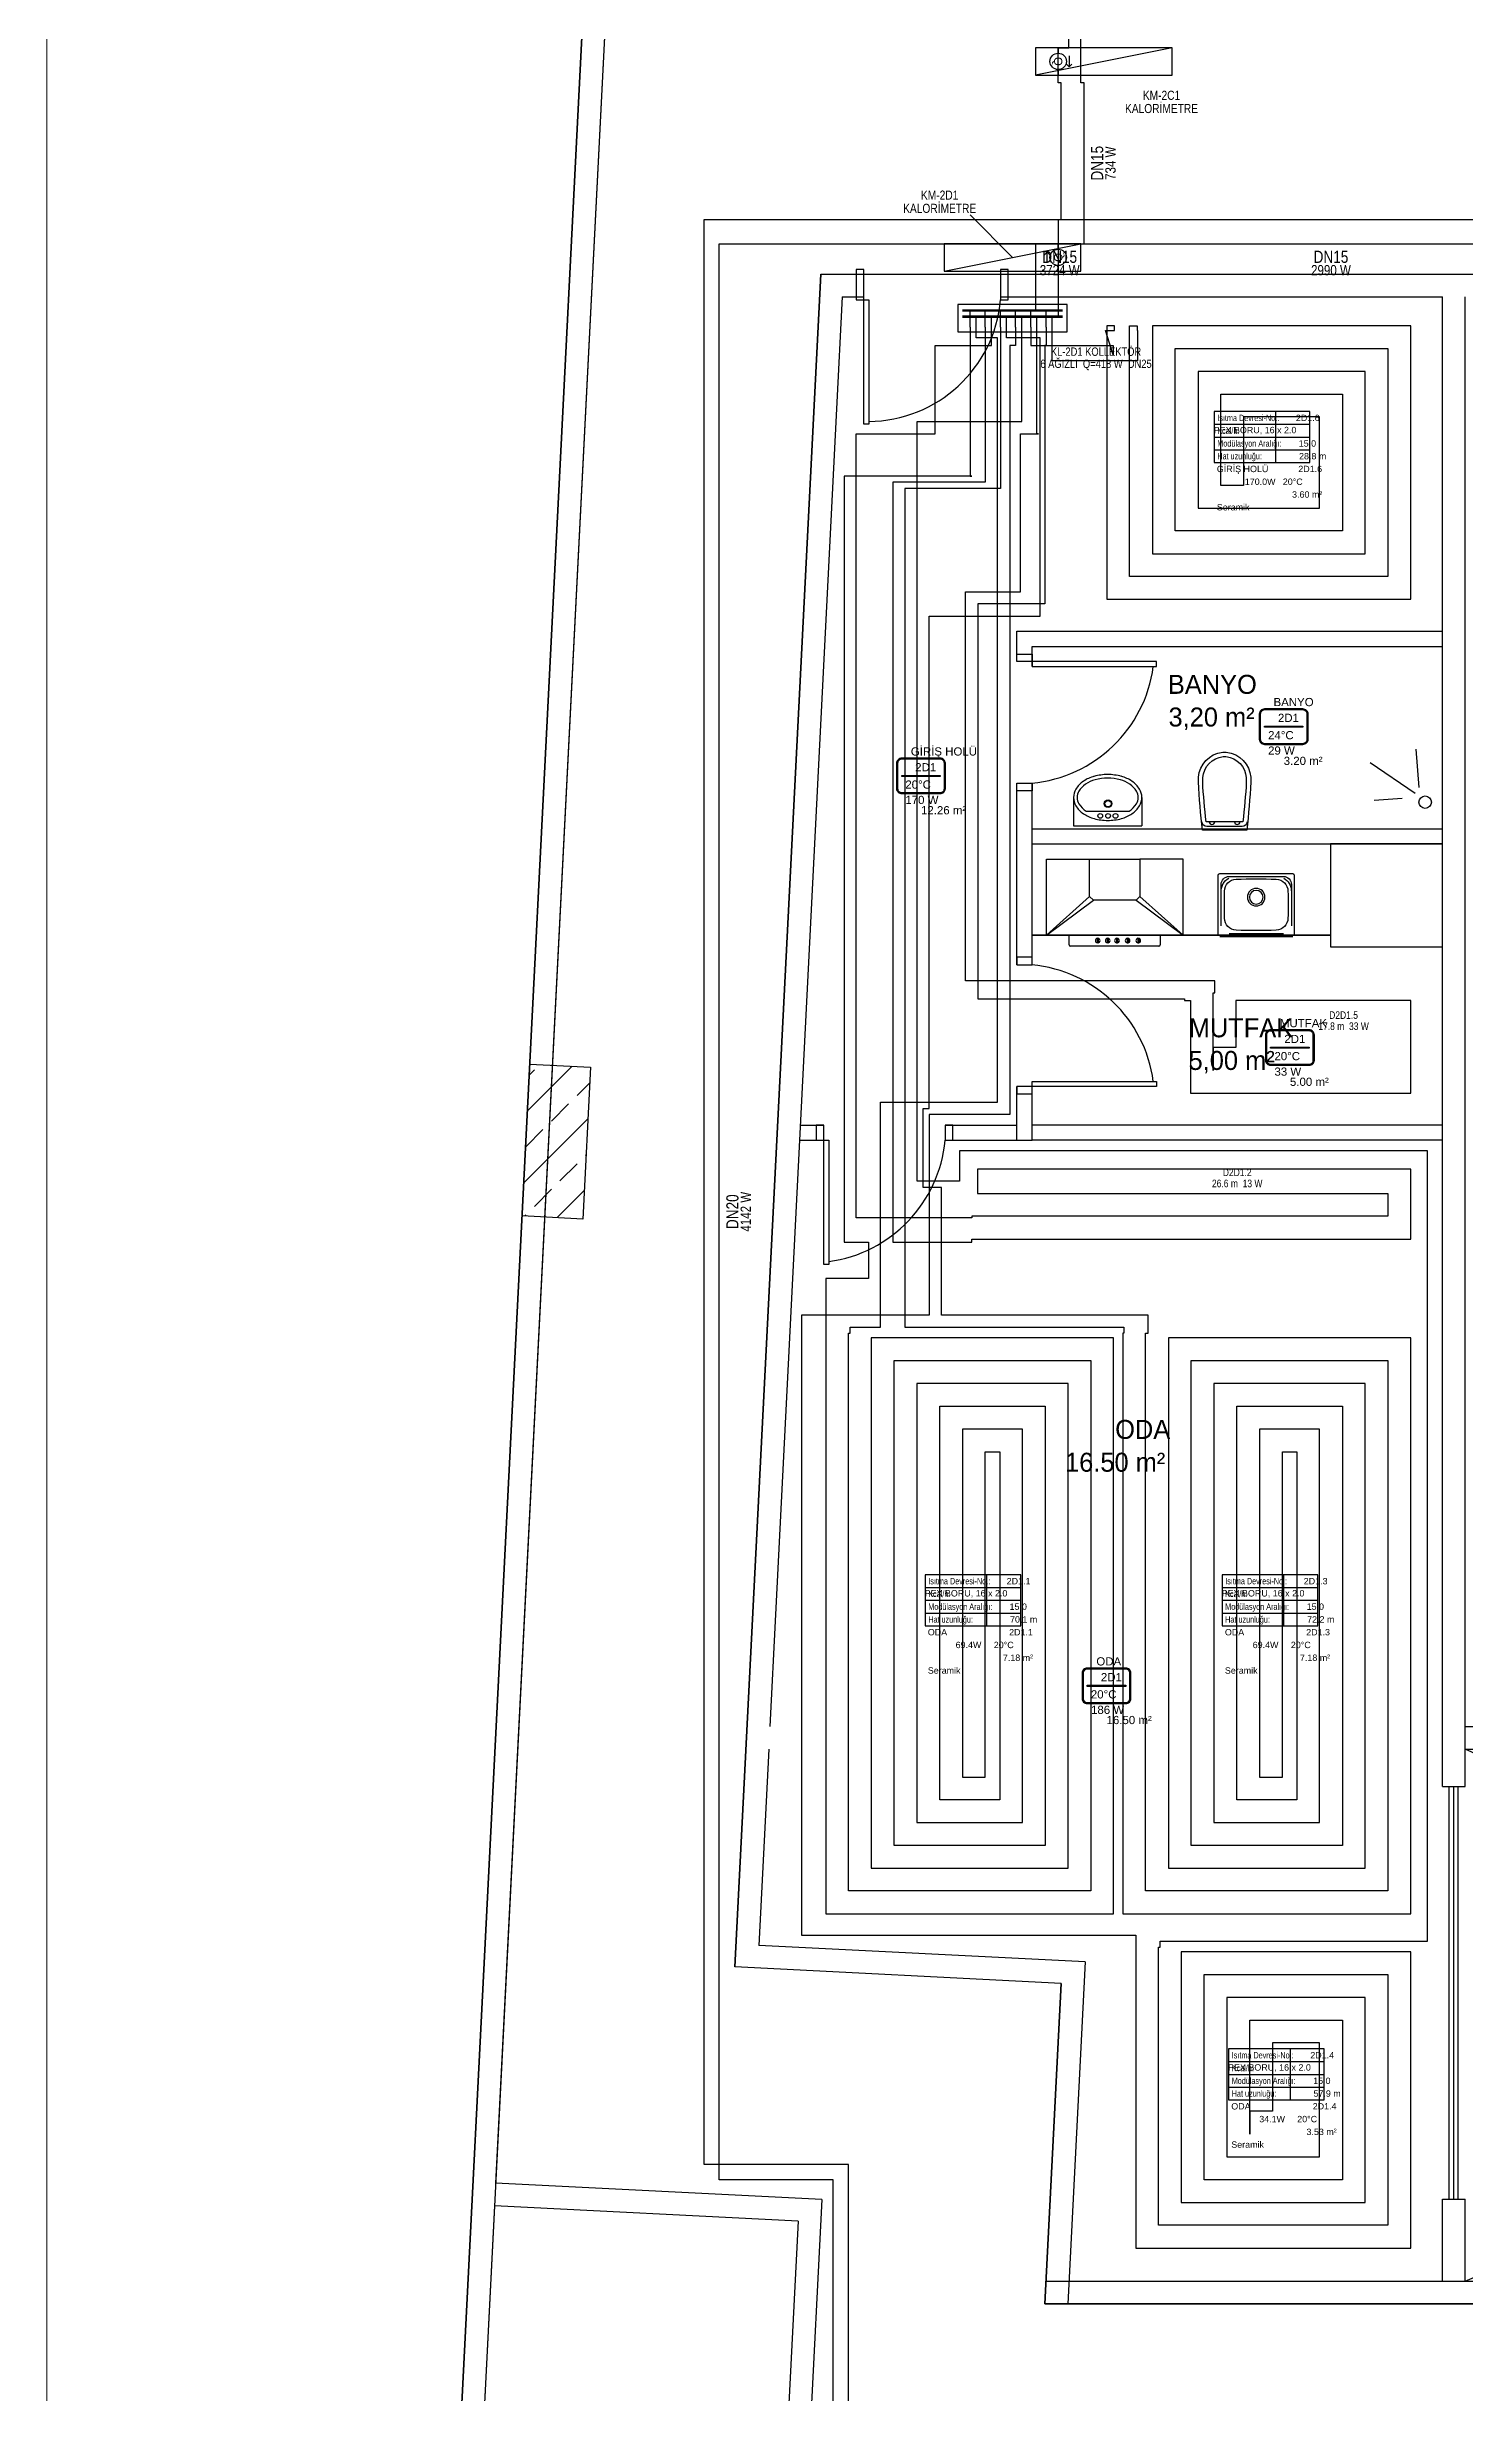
# Model space of a CAD drawing. Header units: centimetres. Extents: x 247996 to 315152, y -468471 to -440326.
# Drawn here: x 286969 to 287902, y -445625 to -444081 of the extents above; entities that cross this region are included whole.
import ezdxf
from ezdxf.enums import TextEntityAlignment as Align

# ---------------------------------------------------------------- set-up
doc = ezdxf.new("R2010")
doc.units = ezdxf.units.CM
doc.linetypes.add('ISITMA DONUS HATTI', pattern=[1.66, 1.57, -0.02, -0.07])
for name, color, linetype, lineweight in [('SCOTT-ANTED', 144, 'Continuous', 0), ('SCOTT-MTY-ISITMA-CAP', 41, 'Continuous', 30), ('SCOTT-MTY-ISITMA-DONUS-BORU', 30, 'ISITMA DONUS HATTI', 30), ('SCOTT-MTY-ISITMA-GIDIS-BORU', 10, 'Continuous', 30)]:
    doc.layers.add(name, color=color, linetype=linetype, lineweight=lineweight)
for name, color, linetype in [('SCOTT-MKDU0', 50, 'Continuous'), ('SCOTT-MTY-ISIKAYBIMAHAL', 2, 'Continuous'), ('SCOTT-MTY-KALORIMETRE', 6, 'Continuous'), ('SCOTT-MTY-KOLLETÖR', 7, 'Continuous'), ('SCOTT-MTY-PEX-BORU', 1, 'Continuous'), ('SCOTT-MTY-RADYATÖR', 2, 'Continuous'), ('SCOTT-MTY-SAYAC', 3, 'Continuous')]:
    doc.layers.add(name, color=color, linetype=linetype)
doc.styles.add('MtXpl_Comic_Sans_MS', font='comic.ttf')
doc.styles.add('MTYCAPLT', font='arial.ttf')
doc.styles.add('ROTAS', font='arial.ttf')

# ---------------------------------------------------------------- blocks, each defined once
blk = doc.blocks.new('T-DOLAP')
blk.add_line((-45, -9), (45, 9))
blk.add_lwpolyline([(-45, -9), (45, -9), (45, 9), (-45, 9)], close=True)
blk = doc.blocks.new('T-KALORIMETRE')
for p, q in [((-10, 0), (-6, 0)), ((6, 0), (10, 0))]:
    blk.add_line(p, q)
blk.add_lwpolyline([(-4, 8), (4, 8), (2, 10), (4, 8), (2, 6)])
blk.add_circle((0, 0), 6)
at = {"style": 'ROTAS'}
blk.add_text('Q', height=6, dxfattribs=at).set_placement((0, 0), align=Align.MIDDLE_CENTER)
blk = doc.blocks.new('MTY-ETIKET')
at = {"layer": 'SCOTT-MTY-RADYATÖR'}
for p, q in [((2.69, 0), (2.69, 8)), ((-7, 6), (8, 6)), ((-7, 4), (8, 4)), ((-7, 2), (8, 2))]:
    blk.add_line(p, q, dxfattribs=at)
blk.add_lwpolyline([(8, 0), (8, 8), (-7, 8), (-7, 0)], close=True, dxfattribs=at)
at = {"layer": 'SCOTT-MTY-RADYATÖR', "style": 'MTYCAPLT', "width": 0.65}
for s, p in [('Isıtma Devresi-No.:', (-6.5, 7)), ('Kcal/h:', (-6.5, 5)), ('Modülasyon Aralığı:', (-6.5, 3)), ('Hat uzunluğu:', (-6.5, 1))]:
    blk.add_text(s, height=1, rotation=360, dxfattribs=at).set_placement(p, align=Align.MIDDLE_LEFT)
for tag, p in [('NO1_001', (5.8, 6.5)), ('AR_001', (6.25, 2.5)), ('UZ_001', (6.31, 0.51))]:
    blk.add_attdef(tag, p, '', height=1, rotation=360, dxfattribs=at)
at = {"layer": 'SCOTT-MTY-RADYATÖR', "color": 2, "style": 'MTYCAPLT', "width": 0.65}
for tag, p in [('BORU_001', (-7.07, 4.59)), ('YER_001', (2.9, 4.5))]:
    blk.add_attdef(tag, p, '', height=1, dxfattribs=at)
blk = doc.blocks.new('MTY-RADYATOR MAHAL')
at = {"layer": 'SCOTT-MTY-ISIKAYBIMAHAL', "color": 2}
for points in [[(-35.7, 18.4), (-35.7, -18.4, 0.414214), (-28.2, -25.9), (28.2, -25.9, 0.414214), (35.7, -18.4), (35.7, 18.4, 0.414214), (28.2, 25.9), (-28.2, 25.9, 0.414214)], [(-34.2, 18.4), (-34.2, -18.4, 0.414214), (-28.2, -24.4), (28.2, -24.4, 0.414214), (34.2, -18.4), (34.2, 18.4, 0.414214), (28.2, 24.4), (-28.2, 24.4, 0.414214)]]:
    blk.add_lwpolyline(points, format="xyb", close=True, dxfattribs=at)
at = {"layer": 'SCOTT-MTY-ISIKAYBIMAHAL', "color": 4}
for points in [[(-35.2, 18.4), (-35.2, -18.4, 0.414214), (-28.2, -25.4), (28.2, -25.4, 0.414214), (35.2, -18.4), (35.2, 18.4, 0.414214), (28.2, 25.4), (-28.2, 25.4, 0.414214)], [(-34.7, 18.4), (-34.7, -18.4, 0.414214), (-28.2, -24.9), (28.2, -24.9, 0.414214), (34.7, -18.4), (34.7, 18.4, 0.414214), (28.2, 24.9), (-28.2, 24.9, 0.414214)]]:
    blk.add_lwpolyline(points, format="xyb", close=True, dxfattribs=at)
at = {"layer": 'SCOTT-MTY-ISIKAYBIMAHAL', "color": 2}
blk.add_lwpolyline([(-28.2, 0.8), (28.2, 0.8), (28.2, -0.8), (-28.2, -0.8)], close=True, dxfattribs=at)
at = {"layer": 'SCOTT-MTY-ISIKAYBIMAHAL', "color": 1, "style": 'MTYCAPLT', "width": 0.65}
for tag, p in [('MAHAL_001', (-14.9, 29.8)), ('NO_001', (-8.3, 6.7))]:
    blk.add_attdef(tag, p, '', height=12, rotation=360, dxfattribs=at)
at = {"layer": 'SCOTT-MTY-ISIKAYBIMAHAL', "color": 4, "style": 'MTYCAPLT', "width": 0.65}
for tag, p in [('DERECE_001', (-22.8, -18.5)), ('ISIKAYBI_001', (-22.7, -41.1))]:
    blk.add_attdef(tag, p, '', height=12, rotation=360, dxfattribs=at)
blk.add_attdef('ALAN', text='', height=12, rotation=360, dxfattribs=at).set_placement((0, -50), align=Align.MIDDLE_LEFT)

msp = doc.modelspace()

# ---------------------------------------------------------------- linework, layer by layer
at = {"layer": 'SCOTT-ANTED'}
msp.add_line((286968.5, -440326.5), (286968.5, -447826.5), dxfattribs=at)
at = {"layer": 'SCOTT-MKDU0', "color": 8, "ltscale": 0.03}
for p, q in [((287386.7, -443063.7), (287263.8, -445487.2)), ((287370.2, -443092.8), (287183.2, -446781.3)), ((287183.2, -446781.3), (287370.2, -443092.8)), ((287379.6, -443204.7), (287198.7, -446770.5)), ((287477.7, -444231), (287421.2, -445345)), ((287421.2, -445345), (287477.7, -444231)), ((287477.7, -444231), (287506.1, -444231)), ((287477.7, -444231), (288601.8, -444231)), ((287596.1, -444231), (287921.8, -444231)), ((287491.9, -444246), (287444.2, -445186.7)), ((287491.9, -444246), (287506.1, -444246)), ((287596.1, -444246), (287886.8, -444246)), ((287596.1, -444246), (287886.8, -444246)), ((287886.8, -445226.2), (287886.8, -444246)), ((287886.8, -444466), (287886.8, -444246)), ((287886.8, -444356), (287886.8, -444246)), ((287886.8, -445226.2), (287886.8, -444246)), ((287886.8, -445226.2), (287886.8, -444246)), ((287901.8, -445226.2), (287901.8, -444246)), ((287606.8, -444466), (287886.8, -444466)), ((287606.8, -444486), (287606.8, -444466)), ((287616.8, -444476), (287886.8, -444476)), ((287616.8, -444489.3), (287616.8, -444476)), ((287616.8, -444489.3), (287616.8, -444476)), ((287871.6, -444568.9), (287869.6, -444543.5)), ((287868.8, -444572.8), (287839.2, -444552.6)), ((287606.8, -444685.5), (287606.8, -444566)), ((287616.8, -444685.5), (287616.8, -444566)), ((287616.8, -444586), (287616.8, -444566)), ((287644.1, -444575.4), (287644.1, -444594.1)), ((287689.1, -444575.4), (287689.1, -444594.1)), ((287860.4, -444576), (287842, -444577.4)), ((287644.1, -444594.1), (287689.1, -444594.1)), ((287652.5, -444584.4), (287680.6, -444584.4)), ((287616.8, -444596), (287886.8, -444596)), ((287616.8, -444606), (287886.8, -444606)), ((287886.8, -444606), (287813.1, -444606)), ((287813.1, -444606), (287813.1, -444673.6)), ((287886.8, -444673.6), (287886.8, -444606)), ((287626.2, -444616), (287654.7, -444616)), ((287626.2, -444666), (287626.2, -444616)), ((287716.2, -444616), (287687.7, -444616)), ((287716.2, -444666), (287716.2, -444616)), ((287654.7, -444640.5), (287626.2, -444666)), ((287716.2, -444666), (287687.7, -444640.5)), ((287739.3, -444666), (287739.3, -444626.5)), ((287740.3, -444625.5), (287788.3, -444625.5)), ((287741.2, -444659.8), (287741.2, -444632.7)), ((287746.5, -444627.4), (287782.2, -444627.4)), ((287787.5, -444632.7), (287787.5, -444659.8)), ((287789.3, -444626.5), (287789.3, -444666)), ((287626.2, -444666), (287657.2, -444643)), ((287685.2, -444643), (287716.2, -444666)), ((287616.8, -444666), (287813.1, -444666)), ((287813.1, -444666), (287616.8, -444666)), ((287813.1, -444666), (287616.8, -444666)), ((287716.2, -444666), (287626.2, -444666)), ((287641.2, -444672.3), (287641.2, -444666)), ((287659.7, -444668), (287659.7, -444670.6)), ((287659.7, -444668), (287660.3, -444668)), ((287659.7, -444670.6), (287659.7, -444671.1)), ((287660.3, -444671.1), (287659.7, -444671.1)), ((287660.3, -444668), (287660.3, -444670.6)), ((287660.3, -444670.6), (287660.3, -444671.1)), ((287666.3, -444668), (287666.3, -444670.6)), ((287666.3, -444668), (287666.9, -444668)), ((287666.3, -444670.6), (287666.3, -444671.1)), ((287666.9, -444671.1), (287666.3, -444671.1)), ((287666.9, -444668), (287666.9, -444670.6)), ((287666.9, -444670.6), (287666.9, -444671.1)), ((287672.4, -444668), (287672.4, -444670.6)), ((287672.4, -444668), (287673, -444668)), ((287672.4, -444670.6), (287672.4, -444671.1)), ((287672.4, -444671.1), (287673, -444671.1)), ((287673, -444668), (287673, -444670.6)), ((287673, -444670.6), (287673, -444671.1)), ((287679.4, -444668), (287679.4, -444670.6)), ((287679.4, -444668), (287680, -444668)), ((287679.4, -444670.6), (287679.4, -444671.1)), ((287679.4, -444671.1), (287680, -444671.1)), ((287680, -444668), (287680, -444670.6)), ((287680, -444670.6), (287680, -444671.1)), ((287686.4, -444668), (287686.4, -444670.6)), ((287686.4, -444668), (287687, -444668)), ((287686.4, -444670.6), (287686.4, -444671.1)), ((287686.4, -444671.1), (287687, -444671.1)), ((287687, -444668), (287687, -444670.6)), ((287687, -444670.6), (287687, -444671.1)), ((287701.2, -444666), (287701.2, -444672.3)), ((287788.3, -444667), (287740.3, -444667)), ((287782.2, -444665.1), (287746.5, -444665.1)), ((287700.2, -444673.3), (287642.2, -444673.3)), ((287813.1, -444673.6), (287886.8, -444673.6)), ((287281.2, -444850.7), (287286.3, -444750.9)), ((287284.7, -444781.7), (287314.1, -444752.3)), ((287285.9, -444758.1), (287289.3, -444754.7)), ((287286.3, -444750.9), (287326.2, -444752.9)), ((287317.4, -444771.5), (287325.7, -444763.2)), ((287326.2, -444752.9), (287321.1, -444852.8)), ((287616.8, -444801), (287616.8, -444762.2)), ((287300.5, -444788.3), (287311.8, -444777.1)), ((287606.8, -444801), (287606.8, -444765.5)), ((287282.3, -444829), (287324.5, -444786.8)), ((287283.7, -444805.2), (287294.9, -444793.9)), ((287464.3, -444791), (287479.7, -444791)), ((287559.7, -444791), (287606.8, -444791)), ((287616.8, -444790.8), (287886.8, -444790.8)), ((287323, -444810.8), (287323.3, -444810.5)), ((287463.8, -444801), (287483, -444801)), ((287559.7, -444801), (287616.8, -444801)), ((287616.8, -444800.8), (287886.8, -444800.8)), ((287306.1, -444827.6), (287317.4, -444816.4)), ((287289.3, -444844.5), (287300.5, -444833.2)), ((287304.3, -444851.9), (287322.1, -444834.1)), ((287321.1, -444852.8), (287281.2, -444850.7)), ((287283, -444850.8), (287283.7, -444850.1)), ((287901.8, -445186.7), (287915.9, -445186.7)), ((287901.8, -445186.7), (287915.9, -445186.7)), ((287443.5, -445201.7), (287436.9, -445330.8)), ((287901.8, -445201.7), (287915.9, -445201.7)), ((287901.8, -445551.7), (288714.1, -445201.7)), ((288681.6, -445551.7), (287901.8, -445201.7)), ((287886.8, -445226.2), (287901.8, -445226.2)), ((287891.3, -445497.8), (287891.3, -445226.2)), ((287894.3, -445497.8), (287894.3, -445226.2)), ((287897.3, -445497.8), (287897.3, -445226.2)), ((287651.7, -445341.7), (287436.9, -445330.8)), ((287635.9, -445355.9), (287421.2, -445345)), ((287635.9, -445355.9), (287421.2, -445345)), ((287651.7, -445341.7), (287640.3, -445566.7)), ((287635.9, -445355.9), (287625.2, -445566.7)), ((287625.2, -445566.7), (287635.9, -445355.9)), ((287478.5, -445498.1), (287263.8, -445487.2)), ((287263, -445502.2), (287252.9, -445702)), ((287462.8, -445512.3), (287263, -445502.2)), ((287478.5, -445498.1), (287466.9, -445727.8)), ((287886.8, -445551.7), (287886.8, -445497.8)), ((287886.8, -445551.7), (287886.8, -445497.8)), ((287886.8, -445551.7), (287886.8, -445497.8)), ((287886.8, -445497.8), (287901.8, -445497.8)), ((287901.8, -445551.7), (287901.8, -445497.8)), ((287901.8, -445551.7), (287901.8, -445497.8)), ((287901.8, -445551.7), (287901.8, -445497.8)), ((287462.8, -445512.3), (287452.7, -445712.1)), ((287625.2, -445566.7), (288198, -445566.7)), ((288198, -445566.7), (287625.2, -445566.7)), ((287626, -445551.7), (288681.6, -445551.7))]:
    msp.add_line(p, q, dxfattribs=at)
for points in [[(287506.1, -444228), (287501.1, -444228), (287501.1, -444248), (287506.1, -444248), (287506.1, -444228)], [(287506.1, -444228), (287501.1, -444228), (287501.1, -444248), (287506.1, -444248), (287506.1, -444228)], [(287506.1, -444228), (287501.1, -444228), (287501.1, -444248), (287506.1, -444248), (287506.1, -444228)], [(287601.1, -444228), (287596.1, -444228), (287596.1, -444248), (287601.1, -444248), (287601.1, -444228)], [(287601.1, -444228), (287596.1, -444228), (287596.1, -444248), (287601.1, -444248), (287601.1, -444228)], [(287601.1, -444228), (287596.1, -444228), (287596.1, -444248), (287601.1, -444248), (287601.1, -444228)], [(287606.8, -444486), (287606.8, -444481), (287616.8, -444481), (287616.8, -444486), (287606.8, -444486)], [(287606.8, -444571), (287606.8, -444566), (287616.8, -444566), (287616.8, -444571), (287606.8, -444571)], [(287606.8, -444680.5), (287606.8, -444685.5), (287616.8, -444685.5), (287616.8, -444680.5), (287606.8, -444680.5)], [(287606.8, -444765.5), (287606.8, -444770.5), (287616.8, -444770.5), (287616.8, -444765.5), (287606.8, -444765.5)], [(287479.7, -444791), (287474.7, -444791), (287474.7, -444801), (287479.7, -444801), (287479.7, -444791)], [(287564.7, -444791), (287559.7, -444791), (287559.7, -444801), (287564.7, -444801), (287564.7, -444791)]]:
    msp.add_lwpolyline(points, dxfattribs=at)
for points in [[(287506.1, -444248), (287509.4, -444248), (287509.4, -444329.8), (287506.1, -444329.8)], [(287506.1, -444248), (287509.4, -444248), (287509.4, -444329.8), (287506.1, -444329.8)], [(287506.1, -444248), (287509.4, -444248), (287509.4, -444329.8), (287506.1, -444329.8)], [(287616.8, -444486), (287616.8, -444489.3), (287698.6, -444489.3), (287698.6, -444486)], [(287616.8, -444765.5), (287616.8, -444762.2), (287698.6, -444762.2), (287698.6, -444765.5)], [(287479.7, -444801), (287483, -444801), (287483, -444882.8), (287479.7, -444882.8)]]:
    msp.add_lwpolyline(points, close=True, dxfattribs=at)
for points in [[(287728.9, -444597, -0.01664), (287726.3, -444565.2, -0.351622), (287739, -444546.2, -0.068714), (287743.5, -444545.6, -0.068714), (287747.9, -444546.2, -0.351622), (287760.7, -444565.2, -0.01664), (287758.1, -444597)], [(287731.4, -444591.4, -0.016866), (287729.1, -444565, -0.351778), (287739.9, -444549, -0.068022), (287743.5, -444548.5, -0.068022), (287747.1, -444549, -0.351778), (287757.8, -444565, -0.016866), (287755.5, -444591.4)]]:
    msp.add_lwpolyline(points, format="xyb", close=True, dxfattribs=at)
msp.add_lwpolyline([(287758.3, -444591.5, -0.389191), (287755, -444594.6), (287743.5, -444594.6), (287731.9, -444594.6, -0.389191), (287728.6, -444591.5, -0.389191)], format="xyb", dxfattribs=at)
for centre, radius in [((287666.8, -444579.5), 2.52), ((287666.8, -444579.5), 2.12), ((287875.5, -444578.5, 51), 4.14), ((287661.7, -444587.5), 1.56), ((287666.8, -444587.5), 1.56), ((287671.7, -444587.5), 1.56)]:
    msp.add_circle(centre, radius, dxfattribs=at)
for centre, radius, start, end in [((287508.8, -444240.3), 87.6, 270.3687, 354.9809), ((287508.8, -444240.3), 87.6, 270.3687, 354.9809), ((287508.8, -444240.3), 87.6, 270.3687, 354.9809), ((287608.5, -444477.4), 88.9, 275.3081, 352.3253), ((287664.1, -444584.7), 24.1, 105.5176, 123.8347), ((287666.6, -444593.8), 33.5, 90, 105.5176), ((287666.6, -444593.8), 31.1, 90, 105.5176), ((287666.6, -444593.8), 33.5, 74.4824, 90), ((287666.6, -444593.8), 31.1, 74.4824, 90), ((287669.1, -444584.7), 24.1, 56.1653, 74.4824), ((287654.4, -444575.4), 10.3, 148.2866, 180), ((287654.4, -444575.4), 10.3, 180, 211.7134), ((287660.2, -444579), 17.2, 123.8347, 148.2866), ((287654.4, -444575.4), 7.93, 148.2866, 180), ((287654.4, -444575.4), 7.93, 180, 211.7134), ((287660.2, -444579), 14.8, 123.8347, 148.2866), ((287664.1, -444584.7), 21.7, 105.5176, 123.8347), ((287669.1, -444584.7), 21.7, 56.1653, 74.4824), ((287672.9, -444579), 14.8, 31.7134, 56.1653), ((287672.9, -444579), 17.2, 31.7134, 56.1653), ((287678.8, -444575.4), 7.93, 0, 31.7134), ((287678.8, -444575.4), 7.93, 328.2866, 0), ((287678.8, -444575.4), 10.3, 0, 31.7134), ((287678.8, -444575.4), 10.3, 328.2866, 0), ((287660.2, -444571.8), 17.2, 211.7134, 236.1653), ((287660.2, -444571.8), 14.8, 211.7134, 238.6233), ((287664.1, -444566.1), 24.1, 236.1653, 254.4824), ((287666.6, -444557), 33.5, 254.4824, 270), ((287666.6, -444557), 33.5, 270, 285.5176), ((287669.1, -444566.1), 24.1, 285.5176, 303.8347), ((287672.9, -444571.8), 14.8, 301.3767, 328.2866), ((287672.9, -444571.8), 17.2, 303.8347, 328.2866), ((287735.2, -444591.4), 1.78, 180, 0), ((287751.8, -444591.4), 1.78, 180, 0), ((287660, -444669.6), 1.54, 100.5754, 259.4621), ((287660, -444669.6), 1.54, 282.6235, 77.3767), ((287666.6, -444669.6), 1.54, 100.5754, 259.4621), ((287666.6, -444669.6), 1.54, 282.6235, 77.3767), ((287672.7, -444669.6), 1.54, 100.5754, 259.4621), ((287672.7, -444669.6), 1.54, 282.6235, 77.3767), ((287679.7, -444669.6), 1.54, 100.5754, 259.4621), ((287679.7, -444669.6), 1.54, 282.6235, 77.3767), ((287686.7, -444669.6), 1.54, 100.5754, 259.4621), ((287686.7, -444669.6), 1.54, 282.6235, 77.3767), ((287608.5, -444774.1), 88.9, 7.6747, 84.6919), ((287642.2, -444672.3), 1, 180, 270), ((287700.2, -444672.3), 1, 270, 0), ((287471.1, -444792.7), 88.9, 277.6747, 354.6919)]:
    msp.add_arc(centre, radius, start, end, dxfattribs=at)
at = {"layer": 'SCOTT-MKDU0', "color": 8, "ltscale": 0.03, "extrusion": (0, 0, -1)}
for centre, major_axis, start_param, end_param in [((287740.3, -444626.5), (0.707, 0.707), 3.926991, 5.497787), ((287746.5, -444632.7), (-3.75, 3.75), 5.497787, 7.068583), ((287751.3, -444637.2), (-7.14, 7.14), 5.524757, 6.541187), ((288075.6, -444646), (-234.9, 234.9), 5.470817, 5.524757), ((287751.4, -444637.2), (-5.66, 5.66), 5.524757, 7.028844), ((287764.3, -444961.2), (332.3, 0), 4.67265, 4.752129), ((287764.3, -444641), (-4.07, 4.07), 3.926991, 10.210176), ((287764.3, -444641), (-3.18, 3.18), 3.926991, 10.210176), ((287777.2, -444637.2), (-5.66, 5.66), 0.825137, 2.329224), ((287782.2, -444632.7), (3.75, 3.75), -0.785398, 0.785398), ((287777.3, -444637.2), (7.14, 7.14), -0.258001, 0.758428), ((287453.1, -444646), (234.9, 234.9), 0.758428, 0.812368), ((287788.3, -444626.5), (0.707, 0.707), -0.785398, 0.785398), ((287751.4, -444654.7), (5.66, 5.66), 2.395934, 3.900021), ((287777.2, -444654.7), (5.66, 5.66), 0.812368, 2.316455), ((287764.3, -444330.7), (332.3, 0), 1.531058, 1.610536)]:
    msp.add_ellipse(centre, major_axis=major_axis, ratio=1, start_param=start_param, end_param=end_param, dxfattribs=at)
at = {"layer": 'SCOTT-MKDU0', "color": 8, "ltscale": 0.03, "invisible_edges": 1}
for points in [[(287687.7, -444640.5), (287654.7, -444640.5), (287654.7, -444616), (287687.7, -444616)], [(287654.7, -444640.5), (287687.7, -444640.5), (287685.2, -444643), (287657.2, -444643)]]:
    msp.add_3dface(points, dxfattribs=at)
at = {"layer": 'SCOTT-MTY-ISITMA-DONUS-BORU'}
for points in [[(287634, -444082), (287641, -444082), (287641, -444052)], [(287634, -444100), (287634, -444082)], [(287636, -444195), (287636, -444105), (287634, -444105), (287634, -444100)], [(287496, -445660), (287496, -445475), (287401, -445475), (287401, -444195), (287634, -444195)], [(287634, -444195), (287634, -444211)], [(287634, -444195), (287636, -444195)], [(287636, -444195), (288054, -444195)], [(287634, -444211), (287634, -444229)], [(287634, -444229), (287634, -444259)], [(287580, -444266), (287580, -444259)], [(287590, -444266), (287590, -444259)], [(287600, -444266), (287600, -444259)], [(287610, -444266), (287610, -444259)], [(287620, -444266), (287620, -444259)], [(287630, -444266), (287630, -444259)]]:
    msp.add_lwpolyline(points, dxfattribs=at)
at = {"layer": 'SCOTT-MTY-ISITMA-DONUS-BORU', "const_width": 1.6}
msp.add_lwpolyline([(287571, -444259), (287637, -444259)], dxfattribs=at)
at = {"layer": 'SCOTT-MTY-ISITMA-GIDIS-BORU'}
for points in [[(287649, -444082), (287649, -444056)], [(287649, -444100), (287649, -444082)], [(287651, -444211), (287651, -444105), (287649, -444105), (287649, -444100)], [(287486, -445680), (287486, -445485), (287411, -445485), (287411, -444211), (287619, -444211)], [(287619, -444211), (287651, -444211)], [(287619, -444211), (287619, -444229)], [(287651, -444211), (287976, -444211)], [(287619, -444229), (287619, -444255)], [(287576, -444266), (287576, -444255)], [(287586, -444266), (287586, -444255)], [(287596, -444266), (287596, -444255)], [(287606, -444266), (287606, -444255)], [(287616, -444266), (287616, -444255)], [(287626, -444266), (287626, -444255)]]:
    msp.add_lwpolyline(points, dxfattribs=at)
at = {"layer": 'SCOTT-MTY-ISITMA-GIDIS-BORU', "const_width": 1.6}
msp.add_lwpolyline([(287571, -444255), (287637, -444255)], dxfattribs=at)
at = {"layer": 'SCOTT-MTY-KALORIMETRE'}
msp.add_line((287604, -444220), (287576, -444192), dxfattribs=at)
at = {"layer": 'SCOTT-MTY-KOLLETÖR'}
msp.add_lwpolyline([(287568, -444269), (287640, -444269), (287640, -444251), (287568, -444251)], close=True, dxfattribs=at)
at = {"layer": 'SCOTT-MTY-PEX-BORU'}
for points in [[(287606, -444266), (287606, -444278), (287602.1, -444278), (287602.1, -444784), (287549.1, -444784), (287549.1, -444916), (287465.1, -444916), (287465.1, -445324), (287685.1, -445324), (287685.1, -445332), (287685, -445332), (287685, -445335), (287685, -445530), (287866, -445530), (287866, -445335), (287715, -445335), (287715, -445500), (287836, -445500), (287836, -445365), (287745, -445365), (287745, -445470), (287806, -445470), (287806, -445395), (287775, -445395), (287775, -445440), (287760, -445440), (287760, -445455), (287760, -445380), (287821, -445380), (287821, -445485), (287730, -445485), (287730, -445350), (287851, -445350), (287851, -445515), (287700, -445515), (287700, -445335), (287700, -445332), (287701.1, -445332), (287701.1, -445328), (287877.1, -445328), (287877.1, -444808), (287569.1, -444808), (287569.1, -444828), (287541.1, -444828), (287541.1, -444328), (287610, -444328), (287610, -444266)], [(287576, -444266), (287576, -444364), (287577.1, -444364), (287493.1, -444364), (287493.1, -444868), (287509.1, -444868), (287509.1, -444892), (287481.1, -444892), (287481.1, -444928), (287481, -444928), (287481, -444931), (287481, -445310), (287670.5, -445310), (287670.5, -444931), (287511, -444931), (287511, -445280), (287640.5, -445280), (287640.5, -444961), (287541, -444961), (287541, -445250), (287610.5, -445250), (287610.5, -444991), (287571, -444991), (287571, -445220), (287586, -445220), (287586, -445006), (287595.5, -445006), (287595.5, -445235), (287556, -445235), (287556, -444976), (287625.5, -444976), (287625.5, -445265), (287526, -445265), (287526, -444946), (287655.5, -444946), (287655.5, -445295), (287496, -445295), (287496, -444931), (287496, -444928), (287497.1, -444928), (287497.1, -444924), (287517.1, -444924), (287517.1, -444776), (287594.1, -444776), (287594.1, -444273), (287580, -444273), (287580, -444266)], [(287586, -444266), (287586, -444368), (287525.1, -444368), (287525.1, -444868), (287577.1, -444868), (287577.1, -444866), (287581, -444866), (287866, -444866), (287866, -444820), (287581, -444820), (287581, -444836), (287851, -444836), (287851, -444851), (287581, -444851), (287577.1, -444851), (287577.1, -444852), (287501.1, -444852), (287501.1, -444336), (287553.1, -444336), (287553.1, -444278), (287590, -444278), (287590, -444266)], [(287596, -444266), (287596, -444372), (287533.1, -444372), (287533.1, -444924), (287677.1, -444924), (287677.1, -444928), (287676.5, -444928), (287676.5, -444931), (287676.5, -445310), (287866, -445310), (287866, -444931), (287706.5, -444931), (287706.5, -445280), (287836, -445280), (287836, -444961), (287736.5, -444961), (287736.5, -445250), (287806, -445250), (287806, -444991), (287766.5, -444991), (287766.5, -445220), (287781.5, -445220), (287781.5, -445006), (287791, -445006), (287791, -445235), (287751.5, -445235), (287751.5, -444976), (287821, -444976), (287821, -445265), (287721.5, -445265), (287721.5, -444946), (287851, -444946), (287851, -445295), (287691.5, -445295), (287691.5, -444931), (287691.5, -444928), (287693.1, -444928), (287693.1, -444916), (287557.1, -444916), (287557.1, -444832), (287545.1, -444832), (287545.1, -444780), (287549.1, -444780), (287549.1, -444456), (287622.1, -444456), (287622.1, -444273), (287600, -444273), (287600, -444266)], [(287616, -444266), (287616, -444278), (287625.1, -444278), (287625.1, -444448), (287581.1, -444448), (287581.1, -444708), (287717.1, -444708), (287717.1, -444709), (287721, -444709), (287721, -444770), (287866, -444770), (287866, -444709), (287751, -444709), (287751, -444740), (287736, -444740), (287736, -444755), (287736, -444709), (287736, -444704), (287737.1, -444704), (287737.1, -444696), (287573.1, -444696), (287573.1, -444440), (287609.1, -444440), (287609.1, -444336), (287621.1, -444336), (287620, -444336), (287620, -444266)], [(287626, -444266), (287626, -444278), (287625.1, -444278), (287670.1, -444278), (287670.1, -444284), (287665.1, -444268), (287671, -444268), (287671, -444265), (287666, -444265), (287666, -444445), (287866, -444445), (287866, -444265), (287696, -444265), (287696, -444415), (287836, -444415), (287836, -444295), (287726, -444295), (287726, -444385), (287806, -444385), (287806, -444325), (287756, -444325), (287756, -444370), (287741, -444370), (287741, -444310), (287821, -444310), (287821, -444400), (287711, -444400), (287711, -444280), (287851, -444280), (287851, -444430), (287681, -444430), (287681, -444265), (287686, -444265), (287686, -444268), (287686.1, -444268), (287686.1, -444288), (287630, -444288), (287630, -444266)]]:
    msp.add_lwpolyline(points, dxfattribs=at)

# ---------------------------------------------------------------- block references
at = {"layer": 'SCOTT-MTY-ISIKAYBIMAHAL'}
ref = msp.add_blockref('MTY-RADYATOR MAHAL', (287782.4, -444528.8), dxfattribs=dict(at, xscale=0.45, yscale=0.45))
ref.add_attrib('DERECE_001', '24%%DC', (287772.1, -444537.1), dxfattribs={"height": 5.4, "rotation": 360, "style": 'MTYCAPLT'})
ref.add_attrib('MAHAL_001', 'BANYO', (287775.7, -444515.3), dxfattribs={"height": 5.4, "rotation": 360, "style": 'MTYCAPLT'})
ref.add_attrib('ISIKAYBI_001', '29 W', (287772.1, -444547.2), dxfattribs={"height": 5.4, "rotation": 360, "style": 'MTYCAPLT'})
ref.add_attrib('NO_001', '2D1', (287778.6, -444525.7), dxfattribs={"height": 5.4, "rotation": 360, "style": 'MTYCAPLT'})
ref.add_attrib('ALAN', '3.20 m²', (287782.4, -444554), dxfattribs={"height": 5.4, "rotation": 360, "style": 'MTYCAPLT'})
ref = msp.add_blockref('MTY-RADYATOR MAHAL', (287543.7, -444561.2), dxfattribs=dict(at, xscale=0.45, yscale=0.45))
ref.add_attrib('DERECE_001', '20%%DC', (287533.4, -444569.6), dxfattribs={"height": 5.4, "rotation": 360, "style": 'MTYCAPLT'})
ref.add_attrib('MAHAL_001', 'GİRİŞ HOLÜ', (287537, -444547.8), dxfattribs={"height": 5.4, "rotation": 360, "style": 'MTYCAPLT'})
ref.add_attrib('ISIKAYBI_001', '170 W', (287533.4, -444579.7), dxfattribs={"height": 5.4, "rotation": 360, "style": 'MTYCAPLT'})
ref.add_attrib('NO_001', '2D1', (287539.9, -444558.2), dxfattribs={"height": 5.4, "rotation": 360, "style": 'MTYCAPLT'})
ref.add_attrib('ALAN', '12.26 m²', (287543.7, -444586.5), dxfattribs={"height": 5.4, "rotation": 360, "style": 'MTYCAPLT'})
ref = msp.add_blockref('MTY-RADYATOR MAHAL', (287786.5, -444740), dxfattribs=dict(at, xscale=0.45, yscale=0.45))
ref.add_attrib('DERECE_001', '20%%DC', (287776.3, -444748.3), dxfattribs={"height": 5.4, "rotation": 360, "style": 'MTYCAPLT'})
ref.add_attrib('MAHAL_001', 'MUTFAK', (287779.9, -444726.6), dxfattribs={"height": 5.4, "rotation": 360, "style": 'MTYCAPLT'})
ref.add_attrib('ISIKAYBI_001', '33 W', (287776.3, -444758.5), dxfattribs={"height": 5.4, "rotation": 360, "style": 'MTYCAPLT'})
ref.add_attrib('NO_001', '2D1', (287782.8, -444737), dxfattribs={"height": 5.4, "rotation": 360, "style": 'MTYCAPLT'})
ref.add_attrib('ALAN', '5.00 m²', (287786.5, -444765.2), dxfattribs={"height": 5.4, "rotation": 360, "style": 'MTYCAPLT'})
ref = msp.add_blockref('MTY-RADYATOR MAHAL', (287665.8, -445160), dxfattribs=dict(at, xscale=0.45, yscale=0.45))
ref.add_attrib('DERECE_001', '20%%DC', (287655.5, -445168.3), dxfattribs={"height": 5.4, "rotation": 360, "style": 'MTYCAPLT'})
ref.add_attrib('MAHAL_001', 'ODA', (287659.1, -445146.6), dxfattribs={"height": 5.4, "rotation": 360, "style": 'MTYCAPLT'})
ref.add_attrib('ISIKAYBI_001', '186 W', (287655.6, -445178.5), dxfattribs={"height": 5.4, "rotation": 360, "style": 'MTYCAPLT'})
ref.add_attrib('NO_001', '2D1', (287662.1, -445157), dxfattribs={"height": 5.4, "rotation": 360, "style": 'MTYCAPLT'})
ref.add_attrib('ALAN', '16.50 m²', (287665.8, -445185.2), dxfattribs={"height": 5.4, "rotation": 360, "style": 'MTYCAPLT'})
at = {"layer": 'SCOTT-MTY-KALORIMETRE', "xscale": 0.9, "yscale": 0.9}
for p, rotation in [((287634, -444091), 270), ((287634, -444220), 90)]:
    msp.add_blockref('T-KALORIMETRE', p, dxfattribs=dict(at, rotation=rotation))
at = {"layer": 'SCOTT-MTY-PEX-BORU'}
ref = msp.add_blockref('MTY-ETIKET', (287766, -444355), dxfattribs=dict(at, xscale=4.2, yscale=4.2))
ref.add_attrib('UZ_001', '28.8 m', (287792.5, -444352.9), dxfattribs={"height": 4.2, "rotation": 360, "style": 'MTYCAPLT'})
ref.add_attrib('AR_001', '15.0', (287792.3, -444344.5), dxfattribs={"height": 4.2, "rotation": 360, "style": 'MTYCAPLT'})
ref.add_attrib('NO1_001', '2D1.6', (287790.4, -444327.7), dxfattribs={"height": 4.2, "rotation": 360, "style": 'MTYCAPLT'})
ref.add_attrib('BORU_001', 'PEX BORU, 16 x 2.0', (287736.3, -444335.7), dxfattribs={"height": 4.2, "style": 'MTYCAPLT'})
ref.add_attrib('MAHAL_001', 'GİRİŞ HOLÜ', (287738.4, -444361.3), dxfattribs={"height": 4.2, "style": 'MTYCAPLT'})
ref.add_attrib('NO_001', '2D1.6', (287792, -444361.3), dxfattribs={"height": 4.2, "style": 'MTYCAPLT'})
ref.add_attrib('DERECE_001', '20°C', (287781.8, -444369.7), dxfattribs={"height": 4.2, "style": 'MTYCAPLT'})
ref.add_attrib('KCAL/H:_001', '170.0W', (287756.8, -444369.7), dxfattribs={"height": 4.2, "style": 'MTYCAPLT'})
ref.add_attrib('ALAN_001', '3.60 m²', (287787.9, -444378.1), dxfattribs={"height": 4.2, "style": 'MTYCAPLT'})
ref.add_attrib('MALZEMECINSI_001', 'Seramik', (287738.4, -444386.5), dxfattribs={"height": 4.2, "style": 'MTYCAPLT'})
ref = msp.add_blockref('MTY-ETIKET', (287575.8, -445120.5), dxfattribs=dict(at, xscale=4.2, yscale=4.2))
ref.add_attrib('UZ_001', '70.1 m', (287602.3, -445118.4), dxfattribs={"height": 4.2, "rotation": 360, "style": 'MTYCAPLT'})
ref.add_attrib('AR_001', '15.0', (287602, -445110), dxfattribs={"height": 4.2, "rotation": 360, "style": 'MTYCAPLT'})
ref.add_attrib('NO1_001', '2D1.1', (287600.1, -445093.2), dxfattribs={"height": 4.2, "rotation": 360, "style": 'MTYCAPLT'})
ref.add_attrib('BORU_001', 'PEX BORU, 16 x 2.0', (287546.1, -445101.2), dxfattribs={"height": 4.2, "style": 'MTYCAPLT'})
ref.add_attrib('MAHAL_001', 'ODA', (287548.2, -445126.8), dxfattribs={"height": 4.2, "style": 'MTYCAPLT'})
ref.add_attrib('NO_001', '2D1.1', (287601.7, -445126.8), dxfattribs={"height": 4.2, "style": 'MTYCAPLT'})
ref.add_attrib('DERECE_001', '20°C', (287591.6, -445135.2), dxfattribs={"height": 4.2, "style": 'MTYCAPLT'})
ref.add_attrib('KCAL/H:_001', '69.4W', (287566.5, -445135.2), dxfattribs={"height": 4.2, "style": 'MTYCAPLT'})
ref.add_attrib('ALAN_001', '7.18 m²', (287597.6, -445143.6), dxfattribs={"height": 4.2, "style": 'MTYCAPLT'})
ref.add_attrib('MALZEMECINSI_001', 'Seramik', (287548.2, -445152), dxfattribs={"height": 4.2, "style": 'MTYCAPLT'})
ref = msp.add_blockref('MTY-ETIKET', (287771.2, -445120.5), dxfattribs=dict(at, xscale=4.2, yscale=4.2))
ref.add_attrib('UZ_001', '72.2 m', (287797.8, -445118.4), dxfattribs={"height": 4.2, "rotation": 360, "style": 'MTYCAPLT'})
ref.add_attrib('AR_001', '15.0', (287797.5, -445110), dxfattribs={"height": 4.2, "rotation": 360, "style": 'MTYCAPLT'})
ref.add_attrib('NO1_001', '2D1.3', (287795.6, -445093.2), dxfattribs={"height": 4.2, "rotation": 360, "style": 'MTYCAPLT'})
ref.add_attrib('BORU_001', 'PEX BORU, 16 x 2.0', (287741.6, -445101.2), dxfattribs={"height": 4.2, "style": 'MTYCAPLT'})
ref.add_attrib('MAHAL_001', 'ODA', (287743.7, -445126.8), dxfattribs={"height": 4.2, "style": 'MTYCAPLT'})
ref.add_attrib('NO_001', '2D1.3', (287797.2, -445126.8), dxfattribs={"height": 4.2, "style": 'MTYCAPLT'})
ref.add_attrib('DERECE_001', '20°C', (287787.1, -445135.2), dxfattribs={"height": 4.2, "style": 'MTYCAPLT'})
ref.add_attrib('KCAL/H:_001', '69.4W', (287762, -445135.2), dxfattribs={"height": 4.2, "style": 'MTYCAPLT'})
ref.add_attrib('ALAN_001', '7.18 m²', (287793.1, -445143.6), dxfattribs={"height": 4.2, "style": 'MTYCAPLT'})
ref.add_attrib('MALZEMECINSI_001', 'Seramik', (287743.7, -445152), dxfattribs={"height": 4.2, "style": 'MTYCAPLT'})
ref = msp.add_blockref('MTY-ETIKET', (287775.5, -445432.5), dxfattribs=dict(at, xscale=4.2, yscale=4.2))
ref.add_attrib('UZ_001', '57.9 m', (287802, -445430.4), dxfattribs={"height": 4.2, "rotation": 360, "style": 'MTYCAPLT'})
ref.add_attrib('AR_001', '15.0', (287801.8, -445422), dxfattribs={"height": 4.2, "rotation": 360, "style": 'MTYCAPLT'})
ref.add_attrib('NO1_001', '2D1.4', (287799.9, -445405.2), dxfattribs={"height": 4.2, "rotation": 360, "style": 'MTYCAPLT'})
ref.add_attrib('BORU_001', 'PEX BORU, 16 x 2.0', (287745.8, -445413.2), dxfattribs={"height": 4.2, "style": 'MTYCAPLT'})
ref.add_attrib('MAHAL_001', 'ODA', (287747.9, -445438.8), dxfattribs={"height": 4.2, "style": 'MTYCAPLT'})
ref.add_attrib('NO_001', '2D1.4', (287801.5, -445438.8), dxfattribs={"height": 4.2, "style": 'MTYCAPLT'})
ref.add_attrib('DERECE_001', '20°C', (287791.3, -445447.2), dxfattribs={"height": 4.2, "style": 'MTYCAPLT'})
ref.add_attrib('KCAL/H:_001', '34.1W', (287766.3, -445447.2), dxfattribs={"height": 4.2, "style": 'MTYCAPLT'})
ref.add_attrib('ALAN_001', '3.53 m²', (287797.4, -445455.6), dxfattribs={"height": 4.2, "style": 'MTYCAPLT'})
ref.add_attrib('MALZEMECINSI_001', 'Seramik', (287747.9, -445464), dxfattribs={"height": 4.2, "style": 'MTYCAPLT'})
at = {"layer": 'SCOTT-MTY-SAYAC', "rotation": 180}
msp.add_blockref('T-DOLAP', (287664, -444091), dxfattribs=at)
at = {"layer": 'SCOTT-MTY-SAYAC'}
msp.add_blockref('T-DOLAP', (287604, -444220), dxfattribs=at)

# ---------------------------------------------------------------- texts
at = {"layer": 'SCOTT-MKDU0', "color": 8, "ltscale": 0.03, "style": 'MtXpl_Comic_Sans_MS'}
for s, p in [('BANYO', (287706.2, -444507.2)), ('3,20 m²', (287706.6, -444528.7)), ('MUTFAK', (287719.9, -444733.2)), ('5,00 m²', (287719.8, -444754.7)), ('ODA', (287671.5, -444997.5)), ('16.50 m²', (287638.5, -445019.1))]:
    msp.add_text(s, height=12.5, dxfattribs=at).set_placement(p)
at = {"layer": 'SCOTT-MTY-ISITMA-CAP', "style": 'ROTAS', "width": 0.8}
for s, height, p in [('DN15', 8, (287659.6, -444158)), ('734 W', 6.8, (287668.4, -444158)), ('DN20', 8, (287419.6, -444848)), ('4142 W', 6.8, (287428.4, -444848))]:
    msp.add_text(s, height=height, rotation=90, dxfattribs=at).set_placement(p, align=Align.MIDDLE_CENTER)
for s, height, p in [('DN15', 8, (287635, -444219.6)), ('DN15', 8, (287813.5, -444219.6)), ('3724 W', 6.8, (287635, -444228.4)), ('2990 W', 6.8, (287813.5, -444228.4))]:
    msp.add_text(s, height=height, dxfattribs=at).set_placement(p, align=Align.MIDDLE_CENTER)
at = {"layer": 'SCOTT-MTY-KALORIMETRE', "style": 'ROTAS', "width": 0.8}
for s, p in [('KM-2C1', (287702, -444113.3)), ('KALORİMETRE', (287702, -444122)), ('KM-2D1', (287556, -444179)), ('KALORİMETRE', (287556, -444187.7))]:
    msp.add_text(s, height=6, dxfattribs=at).set_placement(p, align=Align.MIDDLE_CENTER)
at = {"layer": 'SCOTT-MTY-KOLLETÖR', "style": 'ROTAS', "width": 0.8}
for s, p in [('KL-2D1 KOLLEKTÖR', (287658.9, -444282)), ('6 AĞIZLI  Q=418 W  DN25', (287658.9, -444290))]:
    msp.add_text(s, height=5.5, dxfattribs=at).set_placement(p, align=Align.MIDDLE_CENTER)
at = {"layer": 'SCOTT-MTY-PEX-BORU', "style": 'ROTAS', "width": 0.8}
for s, p in [('D2D1.5', (287821.8, -444718.6)), ('17.8 m  33 W', (287821.8, -444725.9)), ('D2D1.2', (287751.8, -444822.1)), ('26.6 m  13 W', (287751.8, -444829.4))]:
    msp.add_text(s, height=5, dxfattribs=at).set_placement(p, align=Align.MIDDLE_CENTER)

doc.saveas('drawing.dxf')
